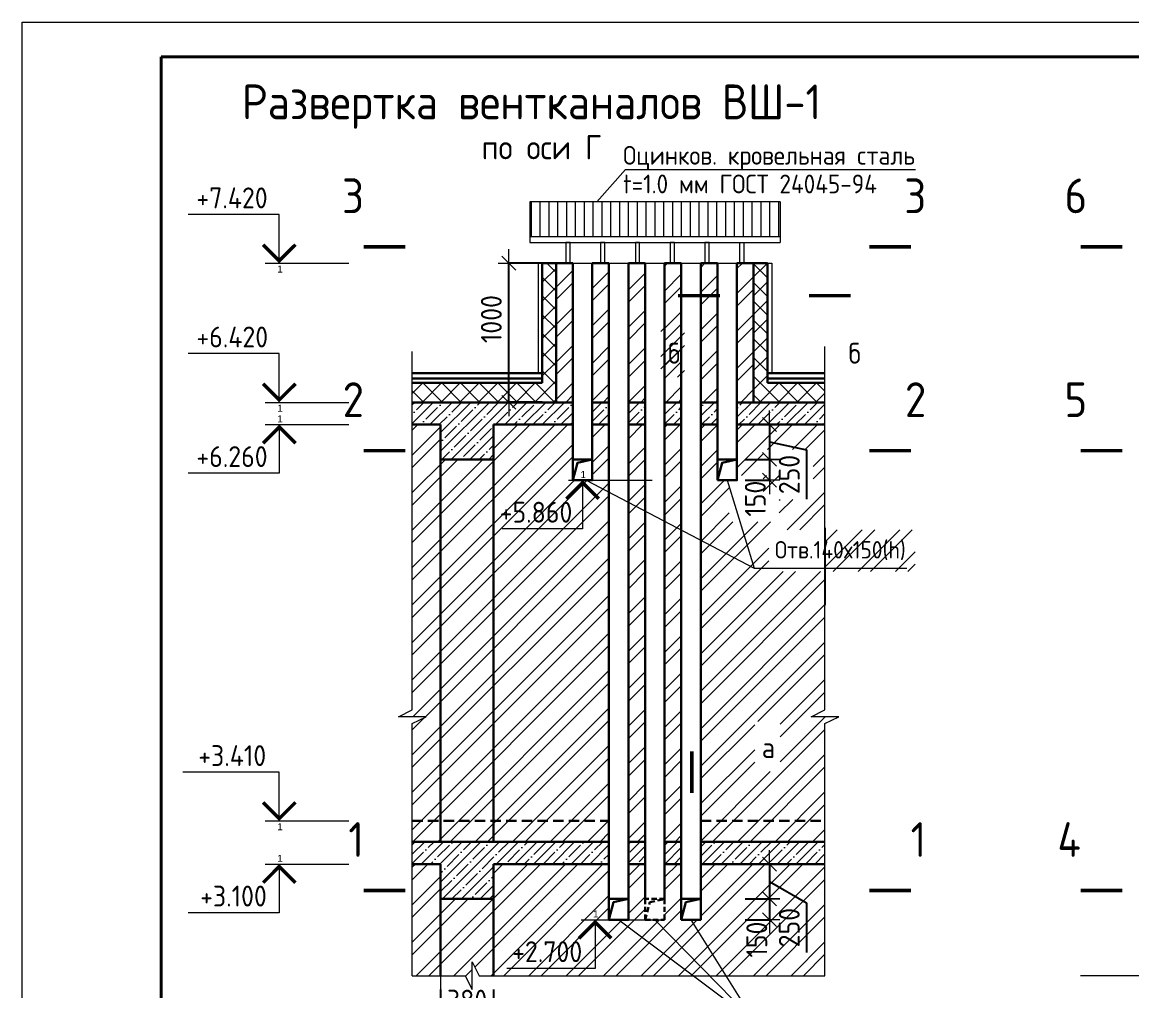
# Model space of a CAD drawing. Header units: millimetres. Extents: x 854812 to 1164625, y 589925 to 823301.
# Drawn here: x 1012654 to 1028605, y 637697 to 651626 of the extents above; entities that cross this region are included whole.
import ezdxf
from ezdxf.enums import TextEntityAlignment as Align

# ---------------------------------------------------------------- set-up
doc = ezdxf.new("R2010")
doc.units = ezdxf.units.MM
for name, pattern in [('1', [0]), ('ACAD_ISO10W100', [18, 12, -3, 0, -3]), ('JIS_08_15', [17.25, 15, -0.75, 0.75, -0.75]), ('невидимая', [0.375, 0.25, -0.125])]:
    doc.linetypes.add(name, pattern=pattern)
doc.layers.get('Defpoints').update_dxf_attribs({"color": 40})
doc.layers.add('F-text', color=7, linetype='Continuous')
doc.layers.add('osnovnie', color=7, linetype='Continuous')
for name, color, linetype, lineweight in [('Text', 7, 'Continuous', 15), ('АР_Текст_отметки высот', 95, 'Continuous', 9), ('оси', 50, 'JIS_08_15', 9), ('пол', 11, '1', 30), ('размеры', 215, 'Continuous', 13), ('стены', 172, 'Continuous', 30), ('УКАЗАТЕЛЬ', 6, 'Continuous', 13), ('ФАСАД', 7, 'Continuous', 13), ('цепочки', 250, 'Continuous', 15), ('ШТРИХ', 142, 'Continuous', 13), ('штриховка', 8, 'Continuous', 9)]:
    doc.layers.add(name, color=color, linetype=linetype, lineweight=lineweight)
doc.styles.add('GOST 2.304', font='isocpeur.ttf', dxfattribs={"width": 0.9})
doc.styles.get("Standard").update_dxf_attribs({"font": 'arial.ttf'})
doc.styles.add('Оксана', font='arial.ttf')
doc.dimstyles.new('C 2', dxfattribs={"dimscale": 100, "dimtxt": 3, "dimasz": 0.1, "dimexe": 0, "dimexo": 2, "dimgap": 1, "dimtad": 1, "dimdec": 0, "dimlfac": 0.5, "dimdsep": 46, "dimtxsty": 'GOST 2.304', "dimblk": 'A8MITTA', "dimcen": 3, "dimclrt": 256, "dimaunit": 1, "dimadec": 0, "dimazin": 0, "dimtfac": 1, "dimtdec": 0, "dimtofl": 0, "dimtmove": 1, "dimatfit": 3, "dimldrblk": 'OBLIQUE', "dimfxl": 1, "dimtolj": 1, "dimtzin": 0, "dimarcsym": 0})
pattern_1 = [(45, (-722555.5, -879972.33), (-134.703842, 134.703842), []), (45, (-722420.79, -879972.33), (-134.703842, 134.703842), [238.125, -47.625, 0, -47.625])]
pattern_2 = [(45, (89227.1, 15757.3), (-269.40768, 269.40768), []), (45, (89406.7, 15757.3), (-269.40768, 269.40768), [])]

# ---------------------------------------------------------------- blocks, each defined once
blk = doc.blocks.new('*U1095')
at = {"color": 7, "linetype": 'Continuous', "lineweight": 0}
blk.add_lwpolyline([(-594, 420), (0, 420), (0, 0), (-594, 0)], close=True, dxfattribs=at)
at = {"color": 7, "linetype": 'Continuous', "lineweight": 40}
blk.add_lwpolyline([(-574, 415), (-5, 415), (-5, 5), (-574, 5)], close=True, dxfattribs=at)
at = {"color": 7, "style": 'Оксана', "flags": 8}
for tag, height, p in [('НАИМЕНОВАНИЕ_ОБЪЕКТА_СТРОИТЕЛЬСТВА', 2.71, (-64.88, 42.01)), ('НАИМЕНОВАНИЕ_ЧЕРТЕЖА', 2.86, (-88.9, 11.79))]:
    blk.add_attdef(tag, text='', height=height, dxfattribs=at).set_placement(p, align=Align.MIDDLE_CENTER)
at = {"color": 7, "linetype": 'Continuous', "lineweight": 20, "style": 'Оксана', "flags": 8}
blk.add_attdef('ИНВ.№ПОДЛ.', text='', height=2.5, rotation=90, dxfattribs=at).set_placement((-577.5, 17.5), align=Align.MIDDLE_CENTER)
for tag, height, p in [('НАИМЕНОВАНИЕ_СООРУЖЕНИЯ', 3.57, (-91.21, 26.62)), ('ОРГАНИЗАЦИЯ/ЛИЦЕНЗИЯ', 2.29, (-29.74, 11.97))]:
    blk.add_attdef(tag, text='', height=height, dxfattribs=at).set_placement(p, align=Align.MIDDLE_CENTER)
at = {"color": 7, "linetype": 'Continuous', "lineweight": 20, "flags": 8}
for tag, p in [('---------------------------------------------------', (-210, 5)), ('--------------------------------------------------', (-210, -2))]:
    blk.add_attdef(tag, text='', height=0.143, dxfattribs=at).set_placement(p, align=Align.TOP_LEFT)
at = {"layer": 'Text', "color": 7, "linetype": 'Continuous', "lineweight": 20, "style": 'GOST 2.304', "width": 0.9, "flags": 8}
blk.add_attdef('ОБОЗНАЧЕНИЕ_ДОКУМЕНТА', text='', height=4.29, dxfattribs=at).set_placement((-65.21, 54.98), align=Align.MIDDLE_CENTER)
at = {"layer": 'Text', "color": 7, "style": 'GOST 2.304', "width": 0.9, "flags": 8}
for tag, p in [('СТАДИЯ', (-47.5, 25)), ('ЛИСТ', (-32.5, 25)), ('ЛИСТОВ', (-15, 25))]:
    blk.add_attdef(tag, text='', height=2.86, dxfattribs=at).set_placement(p, align=Align.MIDDLE_CENTER)
blk = doc.blocks.new('*U1167')
at = {"color": 7, "linetype": 'Continuous', "lineweight": 15}
for p, q in [((-12, 0), (-10, 0)), ((-10, 0), (-10, -7)), ((-10, 0), (0, 0)), ((-10, -7), (-23.1, -7))]:
    blk.add_line(p, q, dxfattribs=at)
at = {"color": 7, "linetype": 'Continuous', "lineweight": 15, "const_width": 0.5}
blk.add_lwpolyline([(-7.67, -2.68), (-10, -0.35), (-12.32, -2.68)], dxfattribs=at)
at = {"color": 7, "linetype": 'Continuous', "lineweight": 15, "style": 'GOST 2.304', "width": 0.9, "flags": 8}
blk.add_attdef('+OTM', text='', height=3, rotation=360, dxfattribs=at).set_placement((-20.16, -7), align=Align.BOTTOM_LEFT)
at = {"layer": 'Defpoints', "color": 5, "linetype": 'Continuous', "flags": 8}
blk.add_attdef('M', text='', height=1, rotation=360, dxfattribs=at).set_placement((-9.9, 1.33), align=Align.TOP_CENTER)
blk = doc.blocks.new('*U1168')
at = {"color": 7, "linetype": 'Continuous', "lineweight": 15}
for p, q in [((-10, 7), (-23.84, 7)), ((-10, 0), (-10, 7)), ((-12, 0), (-10, 0)), ((-10, 0), (0, 0))]:
    blk.add_line(p, q, dxfattribs=at)
at = {"color": 7, "linetype": 'Continuous', "lineweight": 15, "const_width": 0.5}
blk.add_lwpolyline([(-7.67, 2.67), (-10, 0.35), (-12.32, 2.67)], dxfattribs=at)
at = {"color": 7, "linetype": 'Continuous', "lineweight": 15, "style": 'GOST 2.304', "width": 0.9, "flags": 8}
blk.add_attdef('+OTM', text='', height=3, rotation=360, dxfattribs=at).set_placement((-20.16, 7), align=Align.BOTTOM_LEFT)
at = {"layer": 'Defpoints', "color": 5, "linetype": 'Continuous', "flags": 8}
blk.add_attdef('M', text='', height=1, dxfattribs=at).set_placement((-9.9, -0.33), align=Align.TOP_CENTER)
blk = doc.blocks.new('A8MITTA')
for p, q in [((-20, 0), (20, 0)), ((-10, -10), (10, 10)), ((0, 15), (0, -15))]:
    blk.add_line(p, q)
blk = doc.blocks.new('*D1163')
at = {"layer": 'Defpoints', "color": 0, "ltscale": 0.1}
for p in [(1022849, 639520), (1022849, 639020, 0), (1023397, 639020)]:
    blk.add_point(p, dxfattribs=at)
at = {"layer": 'размеры', "color": 0, "lineweight": -2, "ltscale": 0.1}
for p, q in [((1023049, 639520), (1023397, 639520)), ((1023397, 639510), (1023397, 639030)), ((1023397, 639270), (1023931, 638963)), ((1023049, 639020), (1023397, 639020)), ((1023931, 638963), (1023931, 638250))]:
    blk.add_line(p, q, dxfattribs=at)
at = {"layer": 'размеры', "color": 0, "lineweight": -2, "ltscale": 0.1, "xscale": 10, "yscale": 10, "zscale": 10}
for p, rotation in [((1023397, 639520), 90), ((1023397, 639020), 270)]:
    blk.add_blockref('A8MITTA', p, dxfattribs=dict(at, rotation=rotation))
at = {"layer": 'размеры', "ltscale": 0.1, "insert": (1023681, 638606), "char_height": 300, "attachment_point": 5, "rotation": 90, "style": 'GOST 2.304'}
blk.add_mtext('\\A1;250', dxfattribs=at)
blk = doc.blocks.new('_Oblique')
at = {"color": 0, "linetype": 'ByBlock', "lineweight": -2}
blk.add_line((-0.5, -0.5), (0.5, 0.5), dxfattribs=at)
blk = doc.blocks.new('*D1164')
at = {"layer": 'Defpoints', "color": 0, "ltscale": 0.1}
for p in [(1022849, 639020), (1022849, 638720), (1023397, 638720)]:
    blk.add_point(p, dxfattribs=at)
at = {"layer": 'размеры', "color": 0, "lineweight": -2, "ltscale": 0.1}
for p, q in [((1023049, 639020), (1023397, 639020)), ((1023397, 639010), (1023397, 638730)), ((1023049, 638720), (1023397, 638720))]:
    blk.add_line(p, q, dxfattribs=at)
at = {"layer": 'размеры', "color": 0, "lineweight": -2, "ltscale": 0.1, "xscale": 10, "yscale": 10, "zscale": 10}
for p, rotation in [((1023397, 639020), 90), ((1023397, 638720), 270)]:
    blk.add_blockref('A8MITTA', p, dxfattribs=dict(at, rotation=rotation))
at = {"layer": 'размеры', "ltscale": 0.1, "insert": (1023214, 638434), "char_height": 300, "attachment_point": 5, "rotation": 90, "style": 'GOST 2.304'}
blk.add_mtext('\\A1;150', dxfattribs=at)
blk = doc.blocks.new('*U1288')
at = {"color": 7, "linetype": 'Continuous', "lineweight": 15}
for p, q in [((-12, 0), (-10, 0)), ((-10, 0), (-10, -7)), ((-10, 0), (0, 0)), ((-10, -7), (-22.68, -7))]:
    blk.add_line(p, q, dxfattribs=at)
at = {"color": 7, "linetype": 'Continuous', "lineweight": 15, "const_width": 0.5}
blk.add_lwpolyline([(-7.67, -2.68), (-10, -0.35), (-12.32, -2.68)], dxfattribs=at)
at = {"color": 7, "linetype": 'Continuous', "lineweight": 15, "style": 'GOST 2.304', "width": 0.9, "flags": 8}
blk.add_attdef('+OTM', text='', height=3, rotation=360, dxfattribs=at).set_placement((-20.16, -7), align=Align.BOTTOM_LEFT)
at = {"layer": 'Defpoints', "color": 5, "linetype": 'Continuous', "flags": 8}
blk.add_attdef('M', text='', height=1, rotation=360, dxfattribs=at).set_placement((-9.9, 1.33), align=Align.TOP_CENTER)
blk = doc.blocks.new('*D1165')
at = {"layer": 'Defpoints', "color": 0, "ltscale": 0.1}
for p in [(1022849, 645840), (1022849, 645340, 0), (1023397, 645340)]:
    blk.add_point(p, dxfattribs=at)
at = {"layer": 'размеры', "color": 0, "lineweight": -2, "ltscale": 0.1}
for p, q in [((1023049, 645840), (1023397, 645840)), ((1023397, 645830), (1023397, 645350)), ((1023397, 645590), (1023931, 645479)), ((1023931, 645479), (1023931, 644766)), ((1023049, 645340), (1023397, 645340))]:
    blk.add_line(p, q, dxfattribs=at)
at = {"layer": 'размеры', "color": 0, "lineweight": -2, "ltscale": 0.1, "xscale": 10, "yscale": 10, "zscale": 10}
for p, rotation in [((1023397, 645840), 90), ((1023397, 645340), 270)]:
    blk.add_blockref('A8MITTA', p, dxfattribs=dict(at, rotation=rotation))
at = {"layer": 'размеры', "ltscale": 0.1, "insert": (1023681, 645122), "char_height": 300, "attachment_point": 5, "rotation": 90, "style": 'GOST 2.304'}
blk.add_mtext('\\A1;250', dxfattribs=at)
blk = doc.blocks.new('*D1166')
at = {"layer": 'Defpoints', "color": 0, "ltscale": 0.1}
for p in [(1022849, 645340), (1022849, 645040), (1023397, 645040)]:
    blk.add_point(p, dxfattribs=at)
at = {"layer": 'размеры', "color": 0, "lineweight": -2, "ltscale": 0.1}
for p, q in [((1023049, 645340), (1023397, 645340)), ((1023397, 645330), (1023397, 645050)), ((1023049, 645040), (1023397, 645040))]:
    blk.add_line(p, q, dxfattribs=at)
at = {"layer": 'размеры', "color": 0, "lineweight": -2, "ltscale": 0.1, "xscale": 10, "yscale": 10, "zscale": 10}
for p, rotation in [((1023397, 645340), 90), ((1023397, 645040), 270)]:
    blk.add_blockref('A8MITTA', p, dxfattribs=dict(at, rotation=rotation))
at = {"layer": 'размеры', "ltscale": 0.1, "insert": (1023193, 644774), "char_height": 300, "attachment_point": 5, "rotation": 90, "style": 'GOST 2.304'}
blk.add_mtext('\\A1;150', dxfattribs=at)
blk = doc.blocks.new('*U1169')
at = {"color": 7, "linetype": 'Continuous', "lineweight": 15}
for p, q in [((-10, 7), (-23.1, 7)), ((-10, 0), (-10, 7)), ((-12, 0), (-10, 0)), ((-10, 0), (0, 0))]:
    blk.add_line(p, q, dxfattribs=at)
at = {"color": 7, "linetype": 'Continuous', "lineweight": 15, "const_width": 0.5}
blk.add_lwpolyline([(-7.67, 2.67), (-10, 0.35), (-12.32, 2.67)], dxfattribs=at)
at = {"color": 7, "linetype": 'Continuous', "lineweight": 15, "style": 'GOST 2.304', "width": 0.9, "flags": 8}
blk.add_attdef('+OTM', text='', height=3, rotation=360, dxfattribs=at).set_placement((-20.16, 7), align=Align.BOTTOM_LEFT)
at = {"layer": 'Defpoints', "color": 5, "linetype": 'Continuous', "flags": 8}
blk.add_attdef('M', text='', height=1, dxfattribs=at).set_placement((-9.9, -0.33), align=Align.TOP_CENTER)
blk = doc.blocks.new('*D1190')
at = {"layer": 'Defpoints', "color": 0, "ltscale": 0.1}
for p in [(1019648, 648160), (1020329, 648160, 0), (1020329, 646160, 0)]:
    blk.add_point(p, dxfattribs=at)
at = {"layer": 'размеры', "color": 0, "lineweight": -2, "ltscale": 0.1}
for p, q in [((1020129, 648160), (1019648, 648160)), ((1019648, 646170), (1019648, 648150)), ((1020129, 646160), (1019648, 646160))]:
    blk.add_line(p, q, dxfattribs=at)
at = {"layer": 'размеры', "color": 0, "lineweight": -2, "ltscale": 0.1, "xscale": 10, "yscale": 10, "zscale": 10}
for p, rotation in [((1019648, 648160), 90), ((1019648, 646160), 270)]:
    blk.add_blockref('A8MITTA', p, dxfattribs=dict(at, rotation=rotation))
at = {"layer": 'размеры', "ltscale": 0.1, "insert": (1019398, 647357), "char_height": 300, "attachment_point": 5, "rotation": 90, "style": 'GOST 2.304'}
blk.add_mtext('\\A1;1000', dxfattribs=at)
blk = doc.blocks.new('*U1191')
at = {"color": 7, "linetype": 'Continuous', "lineweight": 15}
for p, q in [((-12, 0), (-10, 0)), ((-10, 0), (-10, -7)), ((-10, 0), (0, 0)), ((-10, -7), (-21.57, -7))]:
    blk.add_line(p, q, dxfattribs=at)
at = {"color": 7, "linetype": 'Continuous', "lineweight": 15, "const_width": 0.5}
blk.add_lwpolyline([(-7.67, -2.68), (-10, -0.35), (-12.32, -2.68)], dxfattribs=at)
at = {"color": 7, "linetype": 'Continuous', "lineweight": 15, "style": 'GOST 2.304', "width": 0.9, "flags": 8}
blk.add_attdef('+OTM', text='', height=3, rotation=360, dxfattribs=at).set_placement((-20.16, -7), align=Align.BOTTOM_LEFT)
at = {"layer": 'Defpoints', "color": 5, "linetype": 'Continuous', "flags": 8}
blk.add_attdef('M', text='', height=1, rotation=360, dxfattribs=at).set_placement((-9.9, 1.33), align=Align.TOP_CENTER)
blk = doc.blocks.new('*D1287')
at = {"layer": 'Defpoints', "color": 0, "ltscale": 0.1}
for p in [(1018669, 637915, 0), (1019429, 637915, 0), (1019429, 637313)]:
    blk.add_point(p, dxfattribs=at)
at = {"layer": 'размеры', "color": 0, "lineweight": -2, "ltscale": 0.1}
for p, q in [((1018669, 637715), (1018669, 637313)), ((1019429, 637715), (1019429, 637313)), ((1018679, 637313), (1019419, 637313))]:
    blk.add_line(p, q, dxfattribs=at)
at = {"layer": 'размеры', "color": 0, "lineweight": -2, "ltscale": 0.1, "xscale": 10, "yscale": 10, "zscale": 10, "rotation": 180}
blk.add_blockref('A8MITTA', (1018669, 637313), dxfattribs=at)
at = {"layer": 'размеры', "color": 0, "lineweight": -2, "ltscale": 0.1, "xscale": 10, "yscale": 10, "zscale": 10}
blk.add_blockref('A8MITTA', (1019429, 637313), dxfattribs=at)
at = {"layer": 'размеры', "ltscale": 0.1, "insert": (1019049, 637563), "char_height": 300, "attachment_point": 5, "style": 'GOST 2.304'}
blk.add_mtext('\\A1;380', dxfattribs=at)

msp = doc.modelspace()

# ---------------------------------------------------------------- hatches: boundary and pattern name
at = {"layer": 'ШТРИХ'}
h = msp.add_hatch(dxfattribs=at)
h.set_pattern_fill('ANSI37', color=256, scale=60, style=0)
h.set_pattern_definition([(45, (89227.11, 15757.3), (-134.703842, 134.703842), []), (135, (89227.11, 15757.3), (-134.703842, -134.703842), [])])
h.paths.add_polyline_path([(1023369.2, 648159.7), (1023279.2, 648159.7), (1023279.2, 648159.7), (1023219.2, 648159.7), (1023169.2, 648159.7), (1023169.2, 646159.6), (1024193.9, 646159.6), (1024193.9, 646439.6), (1023369.2, 646439.6)])
h.paths.add_polyline_path([(1020329.2, 648159.7), (1020279.2, 648159.7), (1020279.2, 648159.7), (1020219.2, 648159.7), (1020129.2, 648159.7), (1020129.2, 646439.6), (1018261.6, 646439.6), (1018261.6, 646159.6), (1020329.2, 646159.6)])
at = {"layer": 'ШТРИХ', "ltscale": 0.1}
h = msp.add_hatch(dxfattribs=at)
h.set_pattern_fill('ANSI35', color=256, scale=30, style=0)
h.set_pattern_definition(pattern_1)
h.paths.add_polyline_path([(1020569.2, 645839.6), (1020569.2, 646159.6), (1018261.6, 646159.6), (1018261.6, 645839.6), (1018669.2, 645839.6), (1018669.2, 645339.6), (1019429.2, 645339.6), (1019429.2, 645839.6)])
h.paths.add_polyline_path([(1021089.2, 645839.6), (1021089.2, 646159.6), (1020849.2, 646159.6), (1020849.2, 645839.6)])
h.paths.add_polyline_path([(1021609.2, 645839.6), (1021609.2, 646159.6), (1021369.2, 646159.6), (1021369.2, 645839.6)])
h.paths.add_polyline_path([(1022129.2, 645839.6), (1022129.2, 646159.6), (1021889.2, 646159.6), (1021889.2, 645839.6)])
h.paths.add_polyline_path([(1022649.2, 645839.6), (1022649.2, 646159.6), (1022409.2, 646159.6), (1022409.2, 645839.6)])
h.paths.add_polyline_path([(1022929.2, 646159.6), (1022929.2, 645839.6), (1024193.9, 645839.6), (1024193.9, 646159.6)])
h = msp.add_hatch(dxfattribs=at)
h.set_pattern_fill('ANSI35', color=256, scale=30, style=0)
h.set_pattern_definition(pattern_1)
h.paths.add_polyline_path([(1021089.2, 639519.6), (1021089.2, 639839.6), (1018261.6, 639839.6), (1018261.6, 639519.6), (1018669.2, 639519.6), (1018669.2, 639019.6), (1019429.2, 639019.6), (1019429.2, 639519.6)])
h.paths.add_polyline_path([(1021609.2, 639519.6), (1021609.2, 639839.6), (1021369.2, 639839.6), (1021369.2, 639519.6)])
h.paths.add_polyline_path([(1022409.2, 639839.6), (1022409.2, 639519.6), (1024193.9, 639519.6), (1024193.9, 639839.6)])
h.paths.add_polyline_path([(1022129.2, 639519.6), (1022129.2, 639839.6), (1021889.2, 639839.6), (1021889.2, 639519.6)])
at = {"layer": 'штриховка', "lineweight": 20}
h = msp.add_hatch(dxfattribs=at)
h.set_pattern_fill('LINE', color=256, scale=40, angle=90, style=0)
h.set_pattern_definition([(90, (1223047.5, 213656.07), (127, 2e-14), [])])
h.paths.add_polyline_path([(1019949.2, 649041.3), (1019949.2, 648541.3), (1023549.2, 648541.3), (1023549.2, 649041.3)])
at = {"layer": 'штриховка', "ltscale": 0.1}
h = msp.add_hatch(dxfattribs=at)
h.set_pattern_fill('ANSI32', color=256, scale=40, style=0)
h.set_pattern_definition(pattern_2)
h.paths.add_polyline_path([(1020569.2, 648159.7), (1020329.2, 648159.7), (1020329.2, 646159.6), (1020569.2, 646159.6)])
h.paths.add_polyline_path([(1023169.2, 648159.7), (1022929.2, 648159.7), (1022929.2, 646159.6), (1023169.2, 646159.6)])
h.paths.add_polyline_path([(1020849.2, 646159.6), (1021089.2, 646159.6), (1021089.2, 648159.7), (1020849.2, 648159.7)])
h.paths.add_polyline_path([(1021369.2, 646159.6), (1021609.2, 646159.6), (1021609.2, 648159.7), (1021369.2, 648159.7)])
h.paths.add_polyline_path([(1022129.2, 648159.7), (1021889.2, 648159.7), (1021889.2, 646159.6), (1022129.2, 646159.6)])
h = msp.add_hatch(dxfattribs=at)
h.set_pattern_fill('ANSI32', color=256, scale=40, style=0)
h.set_pattern_definition(pattern_2)
h.paths.add_polyline_path([(1022649.2, 648159.7), (1022409.2, 648159.7), (1022409.2, 646159.6), (1022649.2, 646159.6)])
h = msp.add_hatch(dxfattribs=at)
h.set_pattern_fill('ANSI32', color=256, scale=40, style=0)
h.paths.add_polyline_path([(1019429.2, 639019.6), (1018669.2, 639019.6), (1018669.2, 639519.6), (1018261.6, 639519.6), (1018261.6, 637914.7), (1019023.9, 637914.7), (1019123.9, 637714.7), (1019123.9, 638114.7), (1019223.9, 637914.7), (1019429.2, 637914.7)])
h.paths.add_polyline_path([(1021089.2, 639019.6), (1021089.2, 639519.6), (1019429.2, 639519.6), (1019429.2, 637914.7), (1022305.3, 637914.7), (1021229.2, 638719.6), (1021089.2, 638719.6)])
h.paths.add_polyline_path([(1021749.2, 638719.6), (1021609.2, 638719.6), (1021609.2, 639019.6), (1021609.2, 639519.6), (1021369.2, 639519.6), (1021369.2, 639019.6), (1021369.2, 639019.6), (1021369.2, 638719.6), (1021229.2, 638719.6), (1022305.3, 637914.7), (1022537.9, 637914.7)])
h.paths.add_polyline_path([(1022266.6, 638719.6), (1022129.2, 638719.6), (1022129.2, 639019.6), (1022129.2, 639519.6), (1021889.2, 639519.6), (1021889.2, 639019.6), (1021889.2, 639019.6), (1021889.2, 638719.6), (1021749.2, 638719.6), (1022537.9, 637914.7), (1022769.4, 637914.7)])
h.paths.add_polyline_path([(1024193.9, 639519.6), (1022409.2, 639519.6), (1022409.2, 639019.6), (1022409.2, 638719.6), (1022266.6, 638719.6), (1022769.4, 637914.7), (1024193.9, 637914.7)])
h.paths.add_polyline_path([(1018669.2, 640139.6), (1018261.6, 640139.6), (1018261.6, 639839.6), (1018669.2, 639839.6)])
h.paths.add_polyline_path([(1019429.2, 640139.6), (1018669.2, 640139.6), (1018669.2, 639839.6), (1019429.2, 639839.6)])
h.paths.add_polyline_path([(1021089.2, 640139.6), (1019429.2, 640139.6), (1019429.2, 639839.6), (1021089.2, 639839.6)])
h.paths.add_polyline_path([(1021609.2, 644595.7), (1021369.2, 644721.7), (1021369.2, 639839.6), (1021609.2, 639839.6)])
h.paths.add_polyline_path([(1022129.2, 644322.8), (1021889.2, 644448.8), (1021889.2, 639839.6), (1022129.2, 639839.6)])
h.paths.add_polyline_path([(1024193.9, 640139.6), (1022409.2, 640139.6), (1022409.2, 639839.6), (1024193.9, 639839.6)])
h.paths.add_polyline_path([(1024193.9, 641539.1), (1024393.9, 641639.1), (1023993.9, 641639.1), (1024193.9, 641739.1), (1024193.9, 643244.2), (1024193.9, 643773.2), (1023176.5, 643773.2), (1022409.2, 644175.9), (1022409.2, 640139.6), (1024193.9, 640139.6)])
h.paths.add_polyline_path([(1021089.2, 644868.6), (1020763.3, 645039.6), (1020569.2, 645039.6), (1020569.2, 645339.6), (1020569.2, 645839.6), (1019429.2, 645839.6), (1019429.2, 640139.6), (1021089.2, 640139.6)])
h.paths.add_polyline_path([(1019429.2, 645339.6), (1018669.2, 645339.6), (1018669.2, 640139.6), (1019429.2, 640139.6)])
h.paths.add_polyline_path([(1018669.2, 645339.6), (1018669.2, 645839.6), (1018261.6, 645839.6), (1018261.6, 641739.1), (1018061.6, 641639.1), (1018461.6, 641639.1), (1018261.6, 641539.1), (1018261.6, 640139.6), (1018669.2, 640139.6)])
h.paths.add_polyline_path([(1021089.2, 645839.6), (1020849.2, 645839.6), (1020849.2, 645339.6), (1020849.2, 645339.6), (1020849.2, 645039.6), (1020763.3, 645039.6), (1021089.2, 644868.6)])
h.paths.add_polyline_path([(1021609.2, 645839.6), (1021369.2, 645839.6), (1021369.2, 644721.7), (1021609.2, 644595.7)])
h.paths.add_polyline_path([(1022129.2, 645839.6), (1021889.2, 645839.6), (1021889.2, 644448.8), (1022129.2, 644322.8)])
h.paths.add_polyline_path([(1022789.2, 645039.6), (1022649.2, 645039.6), (1022649.2, 645339.6), (1022649.2, 645839.6), (1022409.2, 645839.6), (1022409.2, 644175.9), (1023176.5, 643773.2)])
h.paths.add_polyline_path([(1024193.9, 645839.6), (1022929.2, 645839.6), (1022929.2, 645339.6), (1022929.2, 645339.6), (1022929.2, 645039.6), (1022789.2, 645039.6), (1023176.5, 643773.2), (1024193.9, 643773.2), (1024193.9, 644354)])
h.paths.add_polyline_path([(1023184.2, 640849.6), (1023550.2, 640849.6), (1023550.2, 641569.6), (1023184.2, 641569.6)], flags=16)
h.paths.add_polyline_path([(1021834.9, 646520.3), (1022173.9, 646520.3), (1022173.9, 647240.3), (1021834.9, 647240.3)])
h.paths.add_polyline_path([(1024026.2, 644763.5), (1024026.2, 645480.5), (1023306.2, 645480.5), (1023306.2, 644763.5)], flags=16)
h.paths.add_polyline_path([(1023538.2, 644442.7), (1023538.2, 645105.7), (1022818.2, 645105.7), (1022818.2, 644442.7)], flags=16)
h.paths.add_polyline_path([(1023388.1, 643726.8), (1025493.1, 643726.8), (1025493.1, 644326.8), (1023388.1, 644326.8)])

# ---------------------------------------------------------------- linework, layer by layer
at = {"layer": 'Defpoints', "ltscale": 0.1}
msp.add_line((1024193.9, 644354, 0), (1024193.9, 643244.2, 0), dxfattribs=at)
at = {"layer": 'osnovnie', "elevation": 0}
for points in [[(1018162.8, 648395.6, 50, 50, 0), (1017562.8, 648395.6, 50, 50, 0), (1017762.8, 648395.6, 0, 80, 0), (1017762.8, 648795.6, 0, 0, 0), (1017762.8, 649395.6, 0, 0, 0)], [(1024830.7, 648395.6, 50, 50, 0), (1025430.7, 648395.6, 50, 50, 0), (1025230.7, 648395.6, 0, 80, 0), (1025230.7, 648795.6, 0, 0, 0), (1025230.7, 649395.6, 0, 0, 0)], [(1028469.2, 648395.6, 50, 50, 0), (1027869.2, 648395.6, 50, 50, 0), (1028069.2, 648395.6, 0, 80, 0), (1028069.2, 648795.6, 0, 0, 0), (1028069.2, 649395.6, 0, 0, 0)], [(1018162.8, 645464.5, 50, 50, 0), (1017562.8, 645464.5, 50, 50, 0), (1017762.8, 645464.5, 0, 80, 0), (1017762.8, 645864.5, 0, 0, 0), (1017762.8, 646464.5, 0, 0, 0)], [(1024830.7, 645464.5, 50, 50, 0), (1025430.7, 645464.5, 50, 50, 0), (1025230.7, 645464.5, 0, 80, 0), (1025230.7, 645864.5, 0, 0, 0), (1025230.7, 646464.5, 0, 0, 0)], [(1028469.2, 645464.5, 50, 50, 0), (1027869.2, 645464.5, 50, 50, 0), (1028069.2, 645464.5, 0, 80, 0), (1028069.2, 645864.5, 0, 0, 0), (1028069.2, 646464.5, 0, 0, 0)], [(1022281, 640543.4, 50, 50, 0), (1022281, 641143.4, 50, 50, 0), (1022281, 640943.4, 0, 80, 0), (1022681, 640943.4, 0, 0, 0), (1023177.4, 640943.4, 0, 0, 0)], [(1018162.8, 639139.1, 50, 50, 0), (1017562.8, 639139.1, 50, 50, 0), (1017762.8, 639139.1, 0, 80, 0), (1017762.8, 639539.1, 0, 0, 0), (1017762.8, 640139.1, 0, 0, 0)], [(1024830.7, 639139.1, 50, 50, 0), (1025430.7, 639139.1, 50, 50, 0), (1025230.7, 639139.1, 0, 80, 0), (1025230.7, 639539.1, 0, 0, 0), (1025230.7, 640139.1, 0, 0, 0)], [(1028469.2, 639139.1, 50, 50, 0), (1027869.2, 639139.1, 50, 50, 0), (1028069.2, 639139.1, 0, 80, 0), (1028069.2, 639539.1, 0, 0, 0), (1028069.2, 640139.1, 0, 0, 0)]]:
    msp.add_lwpolyline(points, format="xyseb", dxfattribs=at)
at = {"layer": 'osnovnie'}
for points in [[(1022683.2, 647694.3, 50, 50, 0), (1022083.2, 647694.3, 50, 50, 0), (1022283.2, 647694.3, 0, 80, 0), (1022283.2, 647294.3, 0, 0, 0), (1022283.2, 646797.8, 0, 0, 0)], [(1023964.5, 647694.3, 50, 50, 0), (1024564.5, 647694.3, 50, 50, 0), (1024364.5, 647694.3, 0, 80, 0), (1024364.5, 647294.3, 0, 0, 0), (1024364.5, 646797.8, 0, 0, 0)]]:
    msp.add_lwpolyline(points, format="xyseb", dxfattribs=at)
at = {"layer": 'оси', "color": 7, "linetype": 'ACAD_ISO10W100', "ltscale": 70}
msp.add_line((1018669.2, 639200.4, 0), (1018669.2, 636691.5, 0), dxfattribs=at)
at = {"layer": 'пол', "linetype": 'невидимая', "ltscale": 600}
for p, q in [((1018261.6, 640139.6, 0), (1021089.2, 640139.6, 0)), ((1022409.2, 640139.6, 0), (1024193.9, 640139.6, 0))]:
    msp.add_line(p, q, dxfattribs=at)
at = {"layer": 'стены'}
for p, q in [((1020129.2, 646439.6, 0), (1020129.2, 648159.7, 0)), ((1020129.2, 648159.7, 0), (1020569.2, 648159.7, 0)), ((1020329.2, 646159.6, 0), (1020329.2, 648159.7, 0)), ((1020569.2, 645339.6, 0), (1020569.2, 648159.7, 0)), ((1020849.2, 645339.6, 0), (1020849.2, 648159.7, 0)), ((1020849.2, 648159.7, 0), (1021089.2, 648159.7, 0)), ((1021089.2, 639019.6, 0), (1021089.2, 648159.7, 0)), ((1021369.2, 639019.6, 0), (1021369.2, 648159.7, 0)), ((1021369.2, 648159.7, 0), (1021609.2, 648159.7, 0)), ((1021609.2, 639019.6, 0), (1021609.2, 648159.7, 0)), ((1021889.2, 639019.6, 0), (1021889.2, 648159.7, 0)), ((1021889.2, 648159.7, 0), (1022129.2, 648159.7, 0)), ((1022129.2, 639019.6, 0), (1022129.2, 648159.7, 0)), ((1022409.2, 639019.6, 0), (1022409.2, 648159.7, 0)), ((1022409.2, 648159.7, 0), (1022649.2, 648159.7, 0)), ((1022649.2, 645339.6, 0), (1022649.2, 648159.7, 0)), ((1022929.2, 645339.6, 0), (1022929.2, 648159.7, 0)), ((1022929.2, 648159.7, 0), (1023209.2, 648159.7, 0)), ((1023369.2, 648159.7, 0), (1022929.2, 648159.7, 0)), ((1023169.2, 646159.6, 0), (1023169.2, 648159.7, 0)), ((1023369.2, 646439.6, 0), (1023369.2, 648159.7, 0))]:
    msp.add_line(p, q, dxfattribs=at)
at = {"layer": 'стены', "ltscale": 0.1}
for p, q in [((1020129.2, 646580.5, 0), (1018261.6, 646580.5, 0)), ((1023369.2, 646580.5, 0), (1024193.9, 646580.5, 0)), ((1020129.2, 646500.5, 0), (1018261.6, 646500.5, 0)), ((1020129.2, 646439.6, 0), (1018261.6, 646439.6, 0)), ((1023369.2, 646500.5, 0), (1024193.9, 646500.5, 0)), ((1023369.2, 646439.6, 0), (1024193.9, 646439.6, 0)), ((1020569.2, 646159.6, 0), (1018261.6, 646159.6, 0)), ((1021089.2, 646159.6, 0), (1020849.2, 646159.6, 0)), ((1021609.2, 646159.6, 0), (1021369.2, 646159.6, 0)), ((1022129.2, 646159.6, 0), (1021889.2, 646159.6, 0)), ((1022649.2, 646159.6, 0), (1022409.2, 646159.6, 0)), ((1024193.9, 646159.6, 0), (1022929.2, 646159.6, 0)), ((1018669.2, 645839.6, 0), (1018261.6, 645839.6, 0)), ((1018669.2, 645839.6, 0), (1018669.2, 639839.6, 0)), ((1019429.2, 645839.6, 0), (1019429.2, 639839.6, 0)), ((1020569.2, 645839.6, 0), (1019429.2, 645839.6, 0)), ((1021089.2, 645839.6, 0), (1020849.2, 645839.6, 0)), ((1021609.2, 645839.6, 0), (1021369.2, 645839.6, 0)), ((1022129.2, 645839.6, 0), (1021889.2, 645839.6, 0)), ((1022649.2, 645839.6, 0), (1022409.2, 645839.6, 0)), ((1024193.9, 645839.6, 0), (1022929.2, 645839.6, 0)), ((1018669.2, 639519.6, 0), (1018669.2, 637914.7, 0)), ((1019429.2, 639519.6, 0), (1019429.2, 637914.7, 0))]:
    msp.add_line(p, q, dxfattribs=at)
at = {"layer": 'стены', "ltscale": 0.1, "elevation": 0}
for points in [[(1019429.2, 645839.6), (1019429.2, 645339.6), (1018669.2, 645339.6), (1018669.2, 645839.6)], [(1018261.6, 639839.6), (1021089.2, 639839.6)], [(1021369.2, 639839.6), (1021609.2, 639839.6)], [(1021889.2, 639839.6), (1022129.2, 639839.6)], [(1022409.2, 639839.6), (1024193.9, 639839.6)], [(1019429.2, 639519.6), (1019429.2, 639019.6), (1018669.2, 639019.6), (1018669.2, 639519.6)], [(1019429.2, 639519.6), (1021089.2, 639519.6)], [(1021369.2, 639519.6), (1021609.2, 639519.6)], [(1021889.2, 639519.6), (1022129.2, 639519.6)], [(1022409.2, 639519.6), (1024193.9, 639519.6)]]:
    msp.add_lwpolyline(points, dxfattribs=at)
at = {"layer": 'стены', "elevation": 0}
for points in [[(1020569.2, 645039.6), (1020849.2, 645039.6), (1020849.2, 645339.6), (1020569.2, 645339.6)], [(1022649.2, 645039.6), (1022929.2, 645039.6), (1022929.2, 645339.6), (1022649.2, 645339.6)], [(1021089.2, 638719.6), (1021369.2, 638719.6), (1021369.2, 639019.6), (1021089.2, 639019.6)], [(1022129.2, 638719.6), (1022409.2, 638719.6), (1022409.2, 639019.6), (1022129.2, 639019.6)]]:
    msp.add_lwpolyline(points, close=True, dxfattribs=at)
for points in [[(1020569.2, 645039.6), (1020634.9, 645291.7), (1020849.2, 645339.6)], [(1022649.2, 645039.6), (1022714.9, 645291.7), (1022929.2, 645339.6)], [(1021089.2, 638719.6), (1021154.9, 638971.7), (1021369.2, 639019.6)], [(1022129.2, 638719.6), (1022194.9, 638971.7), (1022409.2, 639019.6)]]:
    msp.add_lwpolyline(points, dxfattribs=at)
at = {"layer": 'стены', "ltscale": 0.1, "extrusion": (0, -1, 0), "elevation": -639519.6}
msp.add_lwpolyline([(1018669.2, 0), (1018261.6, 0)], dxfattribs=at)
at = {"layer": 'стены', "linetype": 'невидимая', "ltscale": 300, "elevation": 0}
msp.add_lwpolyline([(1021609.2, 638719.6), (1021889.2, 638719.6), (1021889.2, 639019.6), (1021609.2, 639019.6)], close=True, dxfattribs=at)
msp.add_lwpolyline([(1021609.2, 638719.6), (1021674.9, 638971.7), (1021889.2, 639019.6)], dxfattribs=at)
at = {"layer": 'УКАЗАТЕЛЬ', "ltscale": 0.1}
for p, q in [((1020763.3, 645039.6, 0), (1023176.5, 643773.2, 0)), ((1023176.5, 643773.2, 0), (1025369.7, 643773.2, 0)), ((1021229.2, 638719.6, 0), (1023176.5, 637262.9, 0)), ((1021749.2, 638719.6, 0), (1023176.5, 637262.9, 0))]:
    msp.add_line(p, q, dxfattribs=at)
at = {"layer": 'УКАЗАТЕЛЬ', "elevation": 0}
msp.add_lwpolyline([(1020914.4, 649041.3), (1021327.6, 649509.1), (1025493.6, 649509.1)], dxfattribs=at)
at = {"layer": 'УКАЗАТЕЛЬ', "ltscale": 100, "elevation": 0}
for points in [[(1018261.6, 637914.7), (1018261.6, 641539.1), (1018461.6, 641639.1), (1018061.6, 641639.1), (1018261.6, 641739.1), (1018261.6, 646889.9)], [(1024193.9, 644354), (1024193.9, 646963.5)], [(1024193.9, 637914.7), (1024193.9, 641539.1), (1024393.9, 641639.1), (1023993.9, 641639.1), (1024193.9, 641739.1), (1024193.9, 643244.2)], [(1018261.6, 637914.7), (1019023.9, 637914.7), (1019123.9, 637714.7), (1019123.9, 638114.7), (1019223.9, 637914.7), (1024193.9, 637914.7)], [(1038346.3, 637914.7), (1037584, 637914.7), (1037484, 637714.7), (1037484, 638114.7), (1037384, 637914.7), (1027869.9, 637914.7)]]:
    msp.add_lwpolyline(points, dxfattribs=at)
at = {"layer": 'УКАЗАТЕЛЬ', "ltscale": 0.1, "elevation": 0}
for points in [[(1022789.2, 645039.6), (1023176.5, 643773.2)], [(1022267, 638719), (1023176.5, 637262.9)]]:
    msp.add_lwpolyline(points, dxfattribs=at)
at = {"layer": 'ФАСАД', "ltscale": 75}
for p, q in [((1019949.2, 649041.3, 0), (1019949.2, 648459.7, 0)), ((1023549.2, 649041.3, 0), (1019949.2, 649041.3, 0)), ((1023549.2, 649041.3, 0), (1023549.2, 648459.7, 0)), ((1023549.2, 648541.3, 0), (1019949.2, 648541.3, 0)), ((1019949.2, 648459.7, 0), (1023549.2, 648459.7, 0)), ((1023549.2, 648541.3, 0), (1023549.2, 648459.7, 0))]:
    msp.add_line(p, q, dxfattribs=at)
at = {"layer": 'ФАСАД', "ltscale": 0.1}
for p, q in [((1020069.2, 648159.7, 0), (1020069.2, 646580.5, 0)), ((1020069.2, 648159.7, 0), (1023429.2, 648159.7, 0)), ((1023429.2, 648159.7, 0), (1023429.2, 646580.5, 0)), ((1023429.2, 647959.7, 0), (1023429.2, 646580.5, 0))]:
    msp.add_line(p, q, dxfattribs=at)
at = {"layer": 'ФАСАД', "ltscale": 75, "elevation": 0}
for points in [[(1020469.2, 648459.7), (1020469.2, 648159.7), (1020529.2, 648159.7), (1020529.2, 648459.7)], [(1020969.2, 648459.7), (1020969.2, 648159.7), (1021029.2, 648159.7), (1021029.2, 648459.7)], [(1021469.2, 648459.7), (1021469.2, 648159.7), (1021529.2, 648159.7), (1021529.2, 648459.7)], [(1021969.2, 648459.7), (1021969.2, 648159.7), (1022029.2, 648159.7), (1022029.2, 648459.7)], [(1022469.2, 648459.7), (1022469.2, 648159.7), (1022529.2, 648159.7), (1022529.2, 648459.7)], [(1023029.2, 648459.7), (1023029.2, 648159.7), (1022969.2, 648159.7), (1022969.2, 648459.7)]]:
    msp.add_lwpolyline(points, close=True, dxfattribs=at)

# ---------------------------------------------------------------- block references
at = {"ltscale": 130, "xscale": 100, "yscale": 100, "zscale": 100}
msp.add_blockref('*U1095', (1072053.9, 609626.2), dxfattribs=at)
at = {"layer": 'АР_Текст_отметки высот'}
ref = msp.add_blockref('*U1169', (1017349.1, 648159.7, 0), dxfattribs=dict(at, xscale=100, yscale=100, zscale=100))
ref.add_attrib('+OTM', '+7.420', dxfattribs={"layer": '0', "color": 7, "linetype": 'Continuous', "lineweight": 15, "height": 300, "style": 'GOST 2.304', "width": 0.9, "flags": 8}).set_placement((1015157.9, 648859.7, 0), align=Align.BOTTOM_LEFT)
ref.add_attrib('M', '1', dxfattribs={"layer": 'Defpoints', "color": 5, "linetype": 'Continuous', "height": 100, "flags": 8}).set_placement((1016359.6, 648126.3, 0), align=Align.TOP_CENTER)
ref = msp.add_blockref('*U1169', (1017349.1, 646159.6, 0), dxfattribs=dict(at, xscale=100, yscale=100, zscale=100))
ref.add_attrib('+OTM', '+6.420', dxfattribs={"layer": '0', "color": 7, "linetype": 'Continuous', "lineweight": 15, "height": 300, "style": 'GOST 2.304', "width": 0.9, "flags": 8}).set_placement((1015157.9, 646859.6, 0), align=Align.BOTTOM_LEFT)
ref.add_attrib('M', '1', dxfattribs={"layer": 'Defpoints', "color": 5, "linetype": 'Continuous', "height": 100, "flags": 8}).set_placement((1016359.6, 646126.3, 0), align=Align.TOP_CENTER)
ref = msp.add_blockref('*U1167', (1017349.1, 645839.6, 0), dxfattribs=dict(at, xscale=100, yscale=100, zscale=100))
ref.add_attrib('+OTM', '+6.260', dxfattribs={"layer": '0', "color": 7, "linetype": 'Continuous', "lineweight": 15, "height": 300, "style": 'GOST 2.304', "width": 0.9, "flags": 8}).set_placement((1015157.9, 645139.6, 0), align=Align.BOTTOM_LEFT)
ref.add_attrib('M', '1', dxfattribs={"layer": 'Defpoints', "color": 5, "linetype": 'Continuous', "height": 100, "flags": 8}).set_placement((1016359.6, 645972.6, 0), align=Align.TOP_CENTER)
ref = msp.add_blockref('*U1168', (1017349.1, 640139.6, 0), dxfattribs=dict(at, xscale=100, yscale=100, zscale=100))
ref.add_attrib('+OTM', '+3.410', dxfattribs={"layer": '0', "color": 7, "linetype": 'Continuous', "lineweight": 15, "height": 300, "style": 'GOST 2.304', "width": 0.9, "flags": 8}).set_placement((1015184.9, 640839.6, 0), align=Align.BOTTOM_LEFT)
ref.add_attrib('M', '1', dxfattribs={"layer": 'Defpoints', "color": 5, "linetype": 'Continuous', "height": 100, "flags": 8}).set_placement((1016359.6, 640106.3, 0), align=Align.TOP_CENTER)
ref = msp.add_blockref('*U1167', (1017349.1, 639519.6, 0), dxfattribs=dict(at, xscale=100, yscale=100, zscale=100))
ref.add_attrib('+OTM', '+3.100', dxfattribs={"layer": '0', "color": 7, "linetype": 'Continuous', "lineweight": 15, "height": 300, "style": 'GOST 2.304', "width": 0.9, "flags": 8}).set_placement((1015211.9, 638819.6, 0), align=Align.BOTTOM_LEFT)
ref.add_attrib('M', '1', dxfattribs={"layer": 'Defpoints', "color": 5, "linetype": 'Continuous', "height": 100, "flags": 8}).set_placement((1016359.6, 639652.6, 0), align=Align.TOP_CENTER)
at = {"layer": 'размеры', "color": 7, "ltscale": 100}
ref = msp.add_blockref('*U1191', (1021709.2, 645039.6, 0), dxfattribs=dict(at, xscale=100, yscale=100, zscale=100))
ref.add_attrib('+OTM', '+5.860', dxfattribs={"layer": '0', "color": 7, "linetype": 'Continuous', "lineweight": 15, "height": 300, "rotation": 360, "style": 'GOST 2.304', "width": 0.9, "flags": 8}).set_placement((1019518, 644339.6, 0), align=Align.BOTTOM_LEFT)
ref.add_attrib('M', '1', dxfattribs={"layer": 'Defpoints', "color": 5, "linetype": 'Continuous', "height": 100, "rotation": 360, "flags": 8}).set_placement((1020719.6, 645172.6, 0), align=Align.TOP_CENTER)
ref = msp.add_blockref('*U1288', (1021889.1, 638719.6, 0), dxfattribs=dict(at, xscale=100, yscale=100, zscale=100))
ref.add_attrib('+OTM', '+2.700', dxfattribs={"layer": '0', "color": 7, "linetype": 'Continuous', "lineweight": 15, "height": 300, "rotation": 360, "style": 'GOST 2.304', "width": 0.9, "flags": 8}).set_placement((1019697.9, 638019.6, 0), align=Align.BOTTOM_LEFT)
ref.add_attrib('M', '1', dxfattribs={"layer": 'Defpoints', "color": 5, "linetype": 'Continuous', "height": 100, "rotation": 360, "flags": 8}).set_placement((1020899.5, 638852.6, 0), align=Align.TOP_CENTER)

# ---------------------------------------------------------------- texts
at = {"layer": 'F-text', "ltscale": 25, "char_height": 300, "width": 998.773, "style": 'GOST 2.304'}
for s, insert, attachment_point in [('б', (1021936.9, 646715.3), 7), ('б', (1024710.8, 646715.3), 9), ('а', (1023286.2, 641044.6, 0), 7)]:
    msp.add_mtext(s, dxfattribs=dict(at, insert=insert, attachment_point=attachment_point))
at = {"layer": 'osnovnie', "style": 'GOST 2.304', "width": 0.9}
for s, p in [('3', (1017567.7, 649379.2, 0)), ('3', (1025650.8, 649379.2, 0)), ('6', (1027964.1, 649379.2, 0)), ('2', (1017567.7, 646448, 0)), ('2', (1025650.8, 646448, 0)), ('5', (1027964.1, 646448, 0)), ('1', (1017567.7, 640122.7, 0)), ('1', (1025650.8, 640122.7, 0)), ('4', (1027874.1, 640122.7, 0))]:
    msp.add_text(s, height=500, dxfattribs=at).set_placement(p, align=Align.TOP_RIGHT)
at = {"layer": 'Text', "color": 7, "style": 'GOST 2.304', "width": 0.9}
for s, height, p in [('Развертка вентканалов ВШ-1 ', 500, (1020120.1, 650230.2)), ('по оси Г', 350, (1020120.1, 649653.9))]:
    msp.add_text(s, height=height, dxfattribs=at).set_placement(p, align=Align.CENTER)
at = {"layer": 'Text', "style": 'GOST 2.304', "width": 0.9}
for s, p in [('Оцинков. кровельная cталь ', (1021291.6, 649576.7, 0)), ('t=1.0 мм ГОСТ 24045-94', (1021291.6, 649165, 0))]:
    msp.add_text(s, height=270, dxfattribs=at).set_placement(p)
at = {"layer": 'цепочки', "insert": (1023473.1, 644164.3, 0), "char_height": 250, "attachment_point": 1, "style": 'GOST 2.304'}
msp.add_mtext('Отв.140х150(h)', dxfattribs=at)

# ---------------------------------------------------------------- dimensions: what is measured, and where the dimension line sits
at = {"layer": 'размеры', "ltscale": 0.1}
for base, p1, p2, picture, middle in [((1019648, 648159.7, 0), (1020329.2, 646159.6, 0), (1020329.2, 648159.7, 0), '*D1190', (1019648, 647356.7, 0)), ((1023397, 645339.6, 0), (1022848.6, 645839.6, 0), (1022848.6, 645339.6, 0), '*D1165', (1023931.2, 645378.5, 0)), ((1023397, 639019.6, 0), (1022848.6, 639519.6, 0), (1022848.6, 639019.6, 0), '*D1163', (1023931.2, 638862.5, 0))]:
    dim = msp.add_linear_dim(base=base, p1=p1, p2=p2, angle=90, dimstyle='C 2', dxfattribs=at)
    dim.commit()
    dim.dimension.update_dxf_attribs({"geometry": picture, "text_midpoint": middle, "dimtype": 160})
for base, p1, p2, picture, middle in [((1023397, 645039.6, 0), (1022848.6, 645339.6, 0), (1022848.6, 645039.6, 0), '*D1166', (1023193.2, 644774.2, 0)), ((1023397, 638719.6, 0), (1022848.6, 639019.6, 0), (1022848.6, 638719.6, 0), '*D1164', (1023214.4, 638434.4, 0))]:
    dim = msp.add_linear_dim(base=base, p1=p1, p2=p2, angle=90, dimstyle='C 2', override={"dimtmove": 2}, dxfattribs=at)
    dim.commit()
    dim.dimension.update_dxf_attribs({"geometry": picture, "text_midpoint": middle, "dimtype": 160})
dim = msp.add_linear_dim(base=(1019429.2, 637313.1, 0), p1=(1018669.2, 637914.7, 0), p2=(1019429.2, 637914.7, 0), dimstyle='C 2', dxfattribs=at)
dim.commit()
dim.dimension.update_dxf_attribs({"geometry": '*D1287', "text_midpoint": (1019049.2, 637313.1, 0), "dimtype": 160})

doc.saveas('drawing.dxf')
